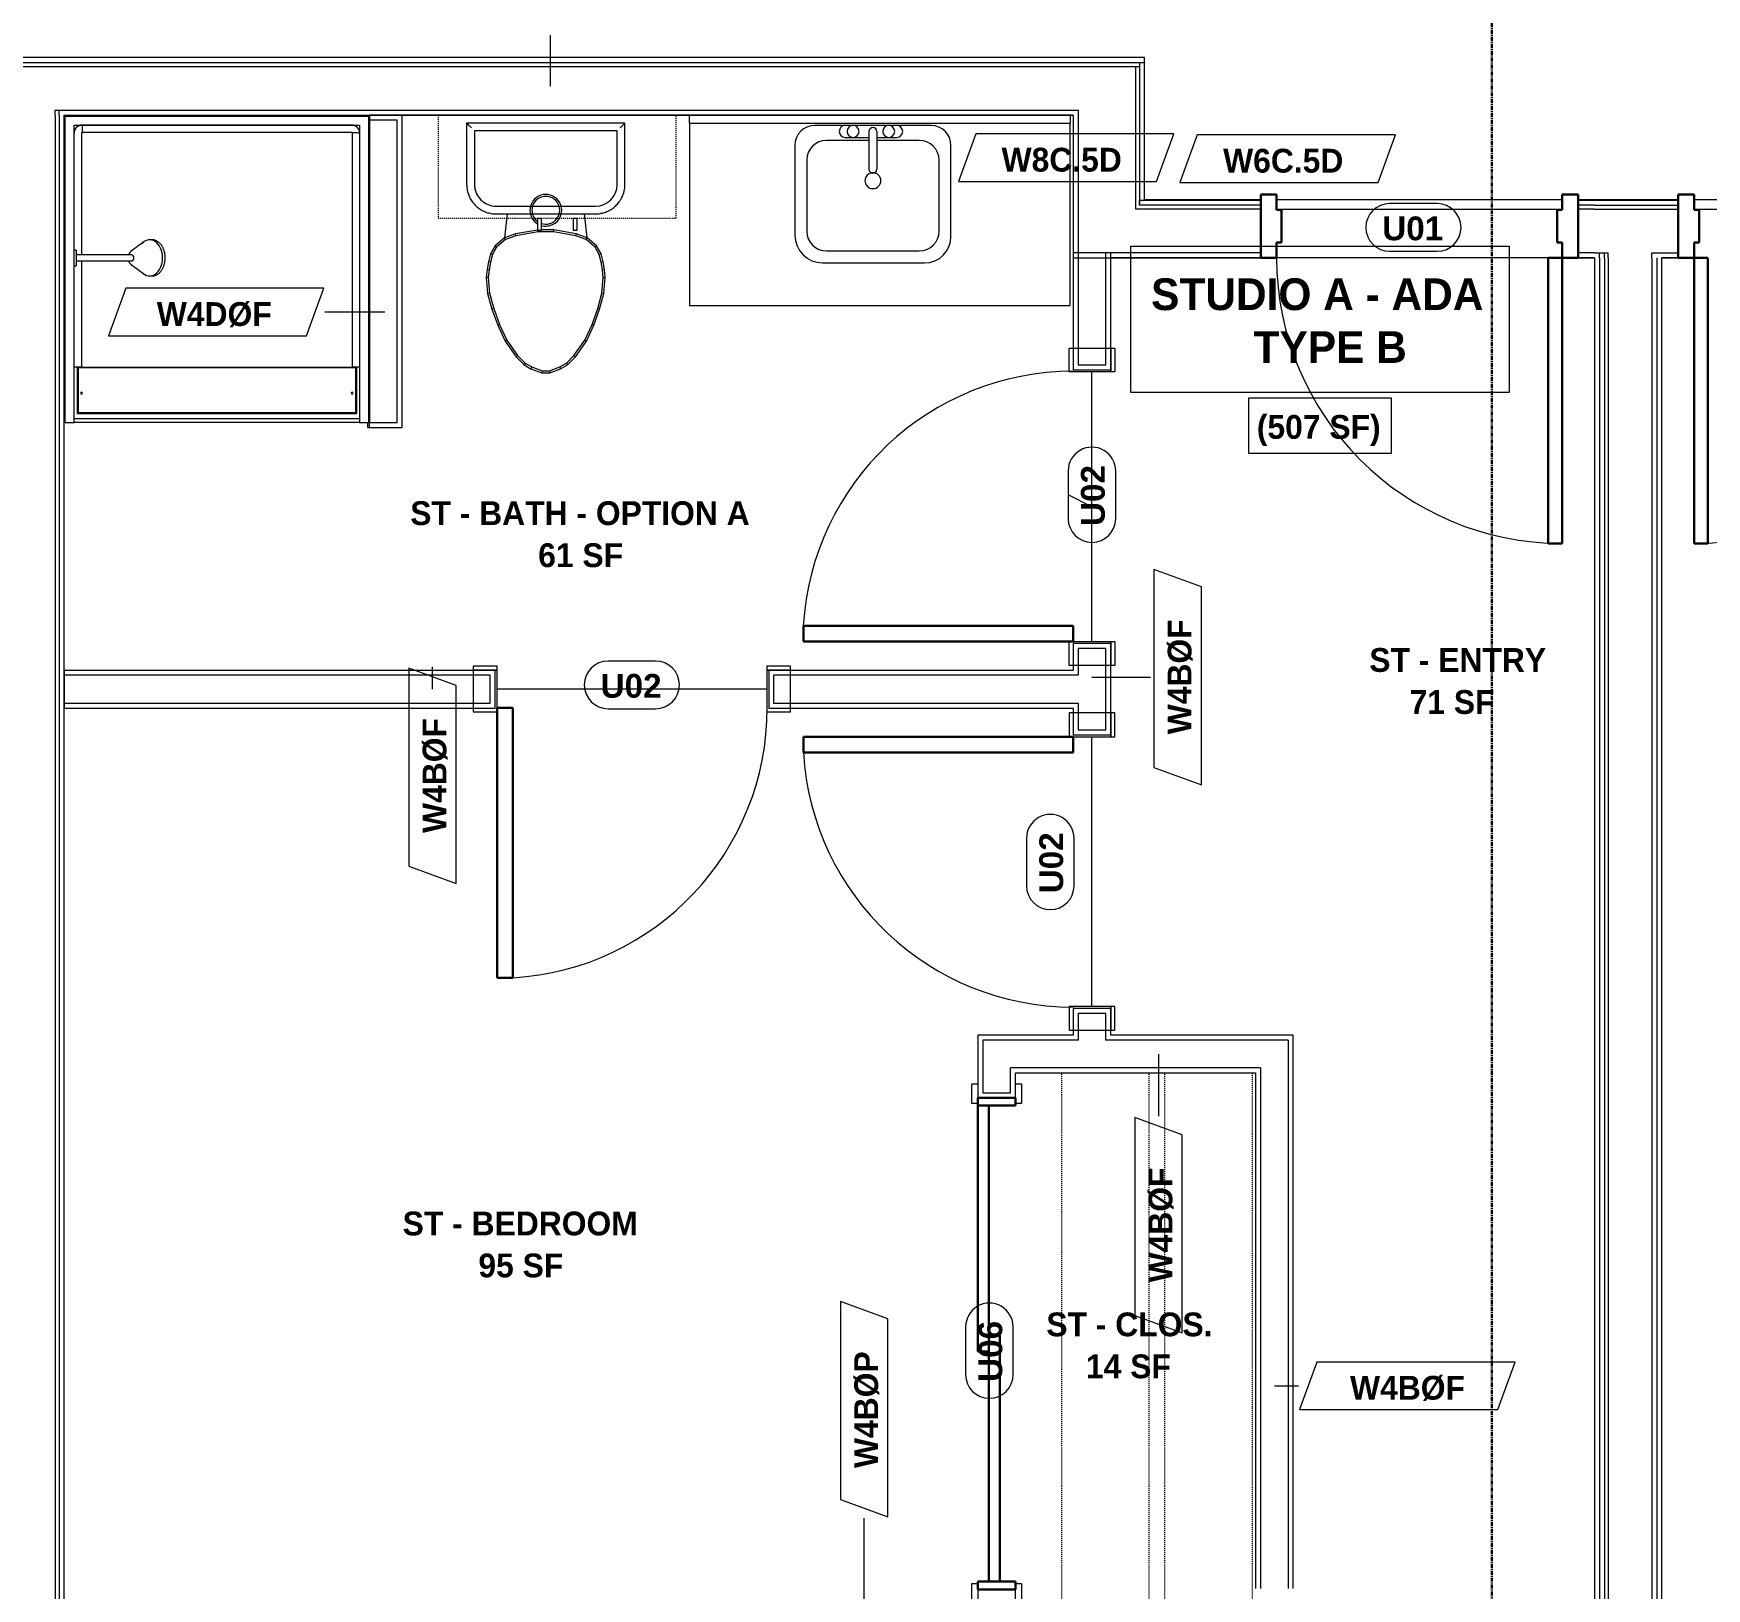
# Model space of a CAD drawing. Header units: inches. Extents: x -4058 to -1781, y 9814 to 12264.
# Drawn here: x -3338.2 to -3127.2, y 10187.7 to 10383.7 of the extents above; entities that cross this region are included whole.
import ezdxf

# ---------------------------------------------------------------- set-up
doc = ezdxf.new("R2010")
doc.units = ezdxf.units.IN
doc.header["$MEASUREMENT"] = 0
doc.linetypes.add('Dash', pattern=[0.25, 0.125, -0.125])
doc.linetypes.add('Grid Line 1_2_', pattern=[0.875, 0.5, -0.125, 0.125, -0.125])
for name, color, linetype, lineweight in [('0-1', 7, 'Continuous', 5), ('0-3', 8, 'Continuous', 9), ('A-AREA-IDEN', 2, 'Continuous', 9), ('A-DOOR-1', 7, 'Continuous', 9), ('A-DOOR-2', 10, 'Continuous', 30), ('A-DOOR-3', 31, 'Continuous', 9), ('A-DOOR-4', 31, 'Continuous', 30), ('A-DOOR-FRAM-2', 10, 'Continuous', 30), ('A-DOOR-FRAM-3', 31, 'Continuous', 30), ('A-DOOR-IDEN', 31, 'Continuous', 9), ('A-FLOR-1', 7, 'Continuous', 9), ('A-FLOR-2', 192, 'Continuous', 9), ('A-WALL', 113, 'Continuous', 18), ('A-WALL-2', 250, 'Continuous', 18), ('A-WALL-3', 113, 'Continuous', 9), ('A-WALL-IDEN', 211, 'Continuous', 9), ('I-WALL-1', 7, 'Continuous', 9), ('P-SANR-FIXT', 6, 'Continuous', 9), ('Q-CASE', 31, 'Continuous', 9), ('Q-CASE-2', 31, 'Dash', 9), ('Q-CASE-HDLN', 31, 'Dash', 9), ('S-GRID-1', 1, 'Grid Line 1_2_', 30)]:
    doc.layers.add(name, color=color, linetype=linetype, lineweight=lineweight)
doc.styles.add('Arial_B', font='arialbd.ttf', dxfattribs={"height": 3})
doc.styles.add('Century Gothic_B', font='GOTHICB.TTF', dxfattribs={"height": 3})
doc.styles.add('Century Gothic_B_1', font='GOTHICB.TTF', dxfattribs={"height": 4})

# ---------------------------------------------------------------- blocks, each defined once
blk = doc.blocks.new('CTR - 1st Phase - Shell_rvt-1-UNITS PLANS - 3RD FLOOR')
at = {"layer": 'A-FLOR-1'}
for p, q in [((-3183.44, 10362.74), (-3198.1, 10362.74)), ((-3145.44, 10362.74), (-3181.44, 10362.74)), ((-3181.44, 10361.54), (-3145.44, 10361.54)), ((-3130.81, 10362.74), (-3143.44, 10362.74)), ((-3092.81, 10362.74), (-3128.81, 10362.74)), ((-3128.81, 10361.54), (-3092.81, 10361.54))]:
    blk.add_line(p, q, dxfattribs=at)
blk = doc.blocks.new('HOLLOW METAL - UNIT DOOR-2191977-UNITS PLANS - 3RD FLOOR')
at = {"layer": 'A-DOOR-1'}
blk.add_arc((18, -3.875), 36, 180, 270, dxfattribs=at)
at = {"layer": 'A-DOOR-2'}
for p, q in [((16.25, -3.875), (18, -3.875)), ((16.25, -39.875), (16.25, -3.875)), ((18, -3.875), (18, -39.875)), ((18, -39.875), (16.25, -39.875))]:
    blk.add_line(p, q, dxfattribs=at)
at = {"layer": 'A-DOOR-FRAM-2'}
for p, q in [((-20, 4.125), (-18, 4.125)), ((-20, -3.875), (-20, 4.125)), ((-18, 4.125), (-18, 2.1875)), ((-18, 2.1875), (-17.375, 2.1875)), ((-17.375, 2.1875), (-17.375, -1.9375)), ((17.375, 2.1875), (18, 2.1875)), ((17.375, -1.9375), (17.375, 2.1875)), ((18, 4.125), (20, 4.125)), ((18, 2.1875), (18, 4.125)), ((20, 4.125), (20, -3.875)), ((-18, -1.9375), (-18, -3.875)), ((-17.375, -1.9375), (-18, -1.9375)), ((18, -1.9375), (17.375, -1.9375)), ((18, -3.875), (18, -1.9375)), ((-18, -3.875), (-20, -3.875)), ((20, -3.875), (18, -3.875))]:
    blk.add_line(p, q, dxfattribs=at)
blk = doc.blocks.new('HOLLOW METAL - UNIT DOOR-2191978-UNITS PLANS - 3RD FLOOR')
at = {"layer": 'A-DOOR-1'}
blk.add_arc((18, 3.875), 36, 90, 180, dxfattribs=at)
at = {"layer": 'A-DOOR-2'}
for p, q in [((18, 39.875), (16.25, 39.875)), ((16.25, 39.875), (16.25, 3.875)), ((18, 3.875), (18, 39.875)), ((16.25, 3.875), (18, 3.875))]:
    blk.add_line(p, q, dxfattribs=at)
at = {"layer": 'A-DOOR-FRAM-2'}
for p, q in [((-18, 3.875), (-20, 3.875)), ((-20, 3.875), (-20, -4.125)), ((-18, 1.9375), (-18, 3.875)), ((18, 3.875), (18, 1.9375)), ((20, 3.875), (18, 3.875)), ((20, -4.125), (20, 3.875)), ((-17.375, 1.9375), (-18, 1.9375)), ((-17.375, -2.1875), (-17.375, 1.9375)), ((18, 1.9375), (17.375, 1.9375)), ((17.375, 1.9375), (17.375, -2.1875)), ((-20, -4.125), (-18, -4.125)), ((-18, -4.125), (-18, -2.1875)), ((-18, -2.1875), (-17.375, -2.1875)), ((17.375, -2.1875), (18, -2.1875)), ((18, -2.1875), (18, -4.125)), ((18, -4.125), (20, -4.125))]:
    blk.add_line(p, q, dxfattribs=at)
blk = doc.blocks.new('CTR - 1st Phase - Common Walls_rvt-1-UNITS PLANS - 3RD FLOOR')
at = {"layer": 'A-WALL-2'}
for p, q in [((-3340.91, 10380.04), (-3207.1, 10380.04)), ((-3207.1, 10380.04), (-3198.72, 10380.04)), ((-3198.72, 10380.04), (-3198.1, 10380.04)), ((-3198.72, 10380.04), (-3198.72, 10379.54)), ((-3198.72, 10380.04), (-3198.72, 10379.54)), ((-3340.91, 10379.54), (-3207.1, 10379.54)), ((-3207.1, 10379.54), (-3206.47, 10379.54)), ((-3206.47, 10379.54), (-3199.22, 10379.54)), ((-3199.22, 10379.54), (-3198.72, 10379.54)), ((-3199.22, 10379.54), (-3199.22, 10361.54)), ((-3198.72, 10379.54), (-3198.72, 10362.66)), ((-3335.41, 10373.41), (-3335.41, 10374.04)), ((-3335.41, 10374.04), (-3334.91, 10374.04)), ((-3335.41, 10374.04), (-3334.91, 10374.04)), ((-3335.41, 10373.41), (-3335.41, 9988.44)), ((-3334.91, 10373.41), (-3334.91, 10374.04)), ((-3334.91, 10374.04), (-3207.1, 10374.04)), ((-3334.91, 10373.41), (-3334.91, 9988.44)), ((-3207.1, 10374.04), (-3206.47, 10374.04)), ((-3206.47, 10374.04), (-3206.47, 10356.04)), ((-3198.72, 10361.54), (-3199.22, 10361.54)), ((-3198.1, 10362.66), (-3198.72, 10362.66)), ((-3198.72, 10362.04), (-3198.72, 10362.66)), ((-3198.72, 10362.66), (-3198.72, 10362.04)), ((-3198.1, 10362.04), (-3198.72, 10362.04)), ((-3198.1, 10361.54), (-3198.72, 10361.54)), ((-3183.44, 10362.04), (-3198.1, 10362.04)), ((-3183.44, 10361.54), (-3198.1, 10361.54)), ((-3141.37, 10362.04), (-3143.44, 10362.04)), ((-3141.37, 10361.54), (-3143.44, 10361.54)), ((-3141.37, 10362.04), (-3140.75, 10362.04)), ((-3141.37, 10361.54), (-3140.12, 10361.54)), ((-3140.75, 10362.04), (-3140.12, 10362.04)), ((-3140.12, 10362.04), (-3139.62, 10362.04)), ((-3140.12, 10361.54), (-3139.62, 10361.54)), ((-3139.62, 10362.04), (-3130.81, 10362.04)), ((-3139.62, 10361.54), (-3130.81, 10361.54)), ((-3199.22, 10356.04), (-3206.47, 10356.04)), ((-3198.1, 10356.04), (-3199.22, 10356.04)), ((-3183.44, 10356.04), (-3198.1, 10356.04)), ((-3141.37, 10356.04), (-3143.44, 10356.04)), ((-3141.37, 10356.04), (-3140.75, 10356.04)), ((-3140.75, 10355.41), (-3140.75, 10356.04)), ((-3140.75, 10356.04), (-3140.12, 10356.04)), ((-3140.75, 10355.41), (-3140.75, 9988.44)), ((-3140.12, 10355.41), (-3140.12, 10356.04)), ((-3140.12, 10356.04), (-3139.62, 10356.04)), ((-3140.12, 10355.41), (-3140.12, 9988.44)), ((-3139.62, 10355.41), (-3139.62, 10356.04)), ((-3139.62, 10355.41), (-3139.62, 9988.44)), ((-3134.12, 10355.41), (-3134.12, 10356.04)), ((-3134.12, 10356.04), (-3130.81, 10356.04)), ((-3134.12, 10355.41), (-3134.12, 9988.44)), ((-3133.5, 10355.41), (-3133.5, 9988.44))]:
    blk.add_line(p, q, dxfattribs=at)
at = {"layer": 'I-WALL-1'}
for p, q in [((-3207.1, 10380.66), (-3341.91, 10380.66)), ((-3198.1, 10380.66), (-3207.1, 10380.66)), ((-3198.1, 10380.04), (-3198.1, 10380.66)), ((-3198.1, 10362.66), (-3198.1, 10380.04)), ((-3295.79, 10373.41), (-3207.1, 10373.41)), ((-3207.1, 10373.41), (-3207.1, 10355.41)), ((-3183.44, 10362.66), (-3198.1, 10362.66)), ((-3141.37, 10362.66), (-3143.44, 10362.66)), ((-3140.75, 10362.66), (-3141.37, 10362.66)), ((-3130.81, 10362.66), (-3140.75, 10362.66)), ((-3207.1, 10355.41), (-3206.47, 10355.41)), ((-3206.47, 10355.41), (-3198.1, 10355.41)), ((-3198.1, 10355.41), (-3183.44, 10355.41)), ((-3143.44, 10355.41), (-3141.37, 10355.41)), ((-3141.37, 10355.41), (-3141.37, 9988.44)), ((-3132.87, 9988.44), (-3132.87, 10355.41)), ((-3132.87, 10355.41), (-3130.81, 10355.41)), ((-3334.29, 9988.44), (-3334.29, 10334.66))]:
    blk.add_line(p, q, dxfattribs=at)
at = {"layer": '0-3'}
blk.add_blockref('HOLLOW METAL - UNIT DOOR-2191977-UNITS PLANS - 3RD FLOOR', (-3163.44, 10359.29), dxfattribs=at)
at = {"layer": '0-3', "rotation": 180}
blk.add_blockref('HOLLOW METAL - UNIT DOOR-2191978-UNITS PLANS - 3RD FLOOR', (-3110.81, 10359.29), dxfattribs=at)
blk = doc.blocks.new('CTR - 1st Phase - Structure_rvt-1-UNITS PLANS - 3RD FLOOR')
at = {"layer": 'S-GRID-1'}
blk.add_line((-3154.32, 9814.03), (-3154.32, 12247.5), dxfattribs=at)
blk = doc.blocks.new('SLIDING - FLUSH - SLIDING - FLUSH - 5-0 x 6-8-3203586-UNITS PLANS - 3RD FLOOR')
at = {"layer": 'A-DOOR-3'}
for p, q in [((-32.75, 3.25), (-30.25, 3.25)), ((-32.75, 2.5), (-32.75, 3.25)), ((-30.25, 2.5), (-32.75, 2.5)), ((-30.25, 3.25), (-30.25, 2.5)), ((30.25, 3.25), (32.75, 3.25)), ((30.25, 2.5), (30.25, 3.25)), ((32.75, 2.5), (30.25, 2.5)), ((32.75, 3.25), (32.75, 2.5)), ((-32.75, -2.25), (-30.25, -2.25)), ((-32.75, -3), (-32.75, -2.25)), ((-30.25, -3), (-32.75, -3)), ((-30.25, -2.25), (-30.25, -3)), ((30.25, -2.25), (32.75, -2.25)), ((30.25, -3), (30.25, -2.25)), ((32.75, -3), (30.25, -3)), ((32.75, -2.25), (32.75, -3))]:
    blk.add_line(p, q, dxfattribs=at)
at = {"layer": 'A-DOOR-4'}
for p, q in [((-1, -0.88), (-1, 0.5)), ((-1, 0.5), (30, 0.5)), ((30, 0.5), (30, -0.88)), ((-30, -2.25), (-30, -0.88)), ((-30, -0.88), (1, -0.88)), ((30, -0.88), (-1, -0.88)), ((1, -0.88), (1, -2.25)), ((1, -2.25), (-30, -2.25))]:
    blk.add_line(p, q, dxfattribs=at)
at = {"layer": 'A-DOOR-FRAM-3'}
for p, q in [((-31, -2.25), (-31, 2.5)), ((-31, 2.5), (-30, 2.5)), ((-30, 2.5), (-30, -2.25)), ((30, 2.5), (31, 2.5)), ((30, -2.25), (30, 2.5)), ((31, 2.5), (31, -2.25)), ((-30, -2.25), (-31, -2.25)), ((31, -2.25), (30, -2.25))]:
    blk.add_line(p, q, dxfattribs=at)
blk = doc.blocks.new('SWING - SINGLE - FLUSH - SWING - FLUSH - 2-10 x 6-8 - PRIVACY-4346066-UNITS PLANS - 3RD FLOOR')
at = {"layer": 'A-DOOR-3'}
for p, q in [((-17, 2.87), (-20, 2.87)), ((-20, 2.87), (-20, -2.38)), ((-17, -2.38), (-17, 2.87)), ((20, 2.87), (17, 2.87)), ((17, 2.87), (17, -2.38)), ((20, -2.38), (20, 2.87)), ((-20, -2.38), (-17, -2.38)), ((-17, -2.38), (-20, -2.38)), ((-20, -2.38), (-20, -2.88)), ((-20, -2.88), (-17, -2.88)), ((-17, -2.88), (-17, -2.38)), ((17, -2.38), (20, -2.38)), ((20, -2.38), (17, -2.38)), ((17, -2.38), (17, -2.88)), ((17, -2.88), (20, -2.88)), ((20, -2.88), (20, -2.38))]:
    blk.add_line(p, q, dxfattribs=at)
blk.add_arc((17, 2.37), 34.07, 93.3657, 180, dxfattribs=at)
at = {"layer": 'A-DOOR-4'}
for p, q in [((15, 2.37), (15, 36.38)), ((17, 36.38), (15, 36.38)), ((17, 2.37), (17, 36.38)), ((17, 2.37), (15, 2.37))]:
    blk.add_line(p, q, dxfattribs=at)
blk = doc.blocks.new('OD_CW_Closet - OD_CW_Closet-3786599-UNITS PLANS - 3RD FLOOR')
at = {"layer": 'Q-CASE-HDLN'}
for p, q in [((0.74, -24), (0.74, 0)), ((0.74, 0), (68.99, 0)), ((68.99, 0), (68.99, -24)), ((0.74, -11), (68.99, -11)), ((0.74, -13), (68.99, -13)), ((68.99, -24), (0.74, -24))]:
    blk.add_line(p, q, dxfattribs=at)
blk = doc.blocks.new('SWING - SINGLE - FLUSH - SWING - FLUSH - 2-10 x 6-8 - PRIVACY-4346067-UNITS PLANS - 3RD FLOOR')
at = {"layer": 'A-DOOR-3'}
for p, q in [((-17, 2.87), (-20, 2.87)), ((-20, 2.87), (-20, -2.38)), ((-17, -2.38), (-17, 2.87)), ((20, 2.87), (17, 2.87)), ((17, 2.87), (17, -2.38)), ((20, -2.38), (20, 2.87)), ((-20, -2.38), (-17, -2.38)), ((-17, -2.38), (-20, -2.38)), ((-20, -2.38), (-20, -2.88)), ((-20, -2.88), (-17, -2.88)), ((-17, -2.88), (-17, -2.38)), ((17, -2.38), (20, -2.38)), ((20, -2.38), (17, -2.38)), ((17, -2.38), (17, -2.88)), ((17, -2.88), (20, -2.88)), ((20, -2.88), (20, -2.38))]:
    blk.add_line(p, q, dxfattribs=at)
blk.add_arc((17, 2.37), 34.07, 93.3657, 180, dxfattribs=at)
at = {"layer": 'A-DOOR-4'}
for p, q in [((15, 2.37), (15, 36.38)), ((17, 36.38), (15, 36.38)), ((17, 2.37), (17, 36.38)), ((17, 2.37), (15, 2.37))]:
    blk.add_line(p, q, dxfattribs=at)
blk = doc.blocks.new('M_Sink Vanity-Square - 500 x 440mm-1352614-UNITS PLANS - 3RD FLOOR')
at = {"layer": 'P-SANR-FIXT'}
for p, q in [((7.96, 7.09), (-6.72, 7.09)), ((3.62, 7.09), (-2.88, 7.09)), ((0.12, 6.33), (0.12, 1.59)), ((1.12, 6.33), (1.12, 1.59)), ((-9.22, 4.59), (-9.22, -6.73)), ((0.12, 5.22), (-5.22, 5.22)), ((-2.88, 5.59), (0.12, 5.59)), ((1.12, 5.59), (3.62, 5.59)), ((6.46, 5.22), (1.12, 5.22)), ((10.46, -6.91), (10.46, 4.59)), ((-7.72, 2.72), (-7.72, -6.23)), ((8.96, -6.23), (8.96, 2.72)), ((-5.72, -10.23), (7.14, -10.23)), ((-5.22, -8.73), (6.46, -8.73))]:
    blk.add_line(p, q, dxfattribs=at)
for centre, radius, start, end in [((-6.72, 4.59), 2.5, 90, 180), ((-2.88, 6.34), 0.75, 90, 270), ((-1.88, 6.34), 0.75, 360, 180), ((-1.88, 6.34), 0.75, 180, 0), ((0.62, 6.33), 0.5, 360, 180), ((2.62, 6.34), 0.75, 360, 180), ((2.62, 6.34), 0.75, 180, 360), ((3.62, 6.34), 0.75, 270, 90), ((7.96, 4.59), 2.5, 360, 90), ((-5.22, 2.72), 2.5, 90, 180), ((6.46, 2.72), 2.5, 0, 90), ((0.62, 0.13), 1, 360, 180), ((0.62, 0.13), 1, 180, 0), ((0.62, 1.59), 0.5, 180, 0), ((-5.22, -6.23), 2.5, 180, 270), ((6.46, -6.23), 2.5, 270, 0), ((-5.72, -6.73), 3.5, 180, 270), ((7.14, -6.91), 3.32, 270, 0)]:
    blk.add_arc(centre, radius, start, end, dxfattribs=at)
blk = doc.blocks.new('Toilet-Domestic-3D - Toilet-Domestic-3D-V7-UNITS PLANS - 3RD FLOOR')
at = {"layer": 'P-SANR-FIXT'}
for p, q in [((-2.74, 11), (-3.74, 10)), ((-2.59, 10.8), (-3.55, 9.84)), ((-1.87, 11.5), (-2.74, 11)), ((-2.59, 10.8), (-2.74, 11)), ((-1.77, 11.27), (-2.59, 10.8)), ((-0.5, 12), (-1.87, 11.5)), ((-1.77, 11.27), (-1.87, 11.5)), ((-0.46, 11.75), (-1.77, 11.27)), ((-0.46, 11.75), (-0.5, 12)), ((0.5, 12), (-0.5, 12)), ((0.46, 11.75), (-0.46, 11.75)), ((0.46, 11.75), (0.5, 12)), ((1.77, 11.27), (0.46, 11.75)), ((1.87, 11.5), (0.5, 12)), ((1.77, 11.27), (1.87, 11.5)), ((2.59, 10.8), (1.77, 11.27)), ((2.74, 11), (1.87, 11.5)), ((2.59, 10.8), (2.74, 11)), ((3.55, 9.84), (2.59, 10.8)), ((3.74, 10), (2.74, 11)), ((-3.74, 10), (-5.13, 8)), ((-3.55, 9.84), (-4.91, 7.88)), ((-3.55, 9.84), (-3.74, 10)), ((3.55, 9.84), (3.74, 10)), ((4.91, 7.88), (3.55, 9.84)), ((5.13, 8), (3.74, 10)), ((-5.13, 8), (-6.06, 6)), ((-4.91, 7.88), (-5.83, 5.9)), ((-4.91, 7.88), (-5.13, 8)), ((4.91, 7.88), (5.13, 8)), ((5.83, 5.9), (4.91, 7.88)), ((6.06, 6), (5.13, 8)), ((-6.06, 6), (-6.79, 4)), ((-5.83, 5.9), (-6.55, 3.92)), ((-5.83, 5.9), (-6.06, 6)), ((5.83, 5.9), (6.06, 6)), ((6.55, 3.92), (5.83, 5.9)), ((6.79, 4), (6.06, 6)), ((-6.79, 4), (-7.33, 1.99)), ((-6.55, 3.92), (-7.08, 1.95)), ((-6.55, 3.92), (-6.79, 4)), ((6.55, 3.92), (6.79, 4)), ((7.08, 1.95), (6.55, 3.92)), ((7.33, 1.99), (6.79, 4)), ((-7.33, 1.99), (-7.5, 0)), ((-7.08, 1.95), (-7.33, 1.99)), ((-7.08, 1.95), (-7.25, 0)), ((7.08, 1.95), (7.33, 1.99)), ((7.25, 0), (7.08, 1.95)), ((7.5, 0), (7.33, 1.99)), ((-7.25, 0), (-7.5, 0)), ((-7.5, 0), (-7.41, -1)), ((-7.16, -0.96), (-7.41, -1)), ((-7.41, -1), (-7.24, -2)), ((-7.25, 0), (-7.16, -0.96)), ((-6.99, -1.95), (-7.24, -2)), ((-7.24, -2), (-6.97, -3)), ((-7.16, -0.96), (-6.99, -1.95)), ((-6.99, -1.95), (-6.73, -2.9)), ((6.73, -2.9), (6.99, -1.95)), ((6.97, -3), (7.24, -2)), ((6.99, -1.95), (7.16, -0.96)), ((6.99, -1.95), (7.24, -2)), ((7.16, -0.96), (7.25, 0)), ((7.16, -0.96), (7.41, -1)), ((7.24, -2), (7.41, -1)), ((7.25, 0), (7.5, 0)), ((7.41, -1), (7.5, 0)), ((-6.73, -2.9), (-6.97, -3)), ((-6.97, -3), (-6.4, -4)), ((-6.73, -2.9), (-6.21, -3.84)), ((-6.4, -4), (-6.21, -3.84)), ((-6.4, -4), (-5.21, -5)), ((-6.21, -3.84), (-5.08, -4.78)), ((5.08, -4.78), (6.21, -3.84)), ((5.21, -5), (6.4, -4)), ((6.21, -3.84), (6.73, -2.9)), ((6.21, -3.84), (6.4, -4)), ((6.4, -4), (6.97, -3)), ((6.73, -2.9), (6.97, -3)), ((-5.08, -4.78), (-5.21, -5)), ((-5.21, -5), (-4.86, -8.02)), ((-5.21, -5), (-3.84, -5.5)), ((-5.08, -4.78), (-3.77, -5.26)), ((-3.77, -5.26), (-3.84, -5.5)), ((-3.84, -5.5), (-1, -6)), ((-3.77, -5.26), (-0.98, -5.75)), ((-0.98, -5.75), (-1, -6)), ((-1, -6), (0.56, -6)), ((-0.98, -5.75), (0.98, -5.75)), ((0.98, -5.75), (3.77, -5.26)), ((0.98, -5.75), (1, -5.98)), ((1.05, -5.99), (3.84, -5.5)), ((3.77, -5.26), (5.08, -4.78)), ((3.77, -5.26), (3.84, -5.5)), ((3.84, -5.5), (5.21, -5)), ((4.86, -8.02), (5.21, -5)), ((5.08, -4.78), (5.21, -5)), ((6.25, -8.02), (-6.25, -8.02)), ((6.25, -9), (-6.25, -9)), ((6.25, -9), (-6.25, -9)), ((-9.98, -11.75), (-9.98, -19.48)), ((-9, -11.75), (-9, -18.5)), ((-9, -11.75), (-9, -18.5)), ((9, -18.5), (9, -11.75)), ((9, -18.5), (9, -11.75)), ((9.98, -19.48), (9.98, -11.75)), ((-9, -18.5), (9, -18.5)), ((-9, -18.5), (9, -18.5)), ((-9.98, -19.48), (-9.86, -19.36)), ((-9.98, -19.48), (9.98, -19.48)), ((9.86, -19.36), (9.98, -19.48))]:
    blk.add_line(p, q, dxfattribs=at)
at = {"layer": 'P-SANR-FIXT', "flags": 128}
for points in [[(-6.25, -8.02), (-6.4, -8.03), (-6.55, -8.03), (-6.7, -8.05), (-6.84, -8.07), (-6.99, -8.1), (-7.14, -8.13), (-7.28, -8.17), (-7.42, -8.21), (-7.56, -8.26), (-7.7, -8.32), (-7.84, -8.38), (-7.97, -8.44), (-8.1, -8.52), (-8.23, -8.59), (-8.35, -8.67), (-8.48, -8.76), (-8.59, -8.85), (-8.71, -8.95), (-8.82, -9.05), (-8.92, -9.15), (-9.03, -9.26), (-9.12, -9.38), (-9.22, -9.49), (-9.3, -9.61), (-9.39, -9.74), (-9.46, -9.86), (-9.54, -9.99), (-9.6, -10.13), (-9.67, -10.26), (-9.72, -10.4), (-9.78, -10.54), (-9.82, -10.68), (-9.86, -10.83), (-9.89, -10.97), (-9.92, -11.12), (-9.95, -11.26), (-9.96, -11.41), (-9.97, -11.56), (-9.98, -11.71), (-9.98, -11.75)], [(9.98, -11.75), (9.97, -11.6), (9.97, -11.45), (9.95, -11.3), (9.93, -11.16), (9.9, -11.01), (9.87, -10.86), (9.83, -10.72), (9.79, -10.58), (9.74, -10.44), (9.68, -10.3), (9.62, -10.16), (9.56, -10.03), (9.48, -9.9), (9.41, -9.77), (9.33, -9.65), (9.24, -9.52), (9.15, -9.41), (9.05, -9.29), (8.95, -9.18), (8.85, -9.08), (8.74, -8.97), (8.62, -8.88), (8.51, -8.78), (8.39, -8.7), (8.26, -8.61), (8.14, -8.54), (8.01, -8.46), (7.87, -8.4), (7.74, -8.33), (7.6, -8.28), (7.46, -8.22), (7.32, -8.18), (7.17, -8.14), (7.03, -8.11), (6.88, -8.08), (6.74, -8.05), (6.59, -8.04), (6.44, -8.03), (6.29, -8.02), (6.25, -8.02)]]:
    blk.add_lwpolyline(points, dxfattribs=at)
at = {"layer": 'P-SANR-FIXT'}
for centre, radius, start, end in [((0, -8.48), 2, 73.137, 0), ((0, -8.48), 1.75, 70.983, 0), ((0, -8.48), 2, 0, 57.9286), ((0, -8.48), 1.75, 0, 51.2446), ((-6.25, -11.75), 2.75, 90, 180), ((-6.25, -11.75), 2.75, 90, 180), ((6.25, -11.75), 2.75, 0, 90), ((6.25, -11.75), 2.75, 360, 90)]:
    blk.add_arc(centre, radius, start, end, dxfattribs=at)
for points, knots in [([(-9.86, -19.36), (-9.86, -19.36), (-9.85, -19.35), (-9.82, -19.32), (-9.8, -19.3), (-9.78, -19.28), (-9.75, -19.25), (-9.71, -19.21), (-9.66, -19.16), (-9.6, -19.1), (-9.55, -19.05), (-9.47, -18.97), (-9.41, -18.91), (-9.37, -18.87)], [0, 0, 0, 0, 0.166667, 0.25, 0.291667, 0.333333, 0.416667, 0.5, 0.583333, 0.666667, 0.75, 0.833333, 1, 1, 1, 1]), ([(9.37, -18.87), (9.41, -18.91), (9.47, -18.97), (9.55, -19.05), (9.6, -19.1), (9.66, -19.16), (9.71, -19.21), (9.75, -19.25), (9.78, -19.28), (9.8, -19.3), (9.82, -19.32), (9.85, -19.35), (9.86, -19.36), (9.86, -19.36)], [-1, -1, -1, -1, -0.833333, -0.75, -0.666667, -0.583333, -0.5, -0.416667, -0.333333, -0.291667, -0.25, -0.166667, 0, 0, 0, 0])]:
    blk.add_open_spline(points, degree=3, knots=knots, dxfattribs=at)
for points in [[(-9.98, -19.48), (-9.98, -19.48), (-9.98, -19.48), (-9.98, -19.48)], [(9.98, -19.48), (9.98, -19.48), (9.98, -19.48), (9.98, -19.48)]]:
    blk.add_open_spline(points, degree=3, dxfattribs=at)
blk = doc.blocks.new('Bath Vanity - Bath Vanity 48_-V8-UNITS PLANS - 3RD FLOOR')
at = {"layer": 'Q-CASE'}
for p, q in [((-23.26, -1), (-23.26, -24)), ((24.74, -24), (24.74, -1)), ((-23.26, -24), (24.74, -24))]:
    blk.add_line(p, q, dxfattribs=at)
blk = doc.blocks.new('BATHROOM MIRROR - BATHROOM MIRROR 48_-3124766-UNITS PLANS - 3RD FLOOR')
at = {"layer": 'Q-CASE'}
for p, q in [((24.74, 24), (-23.26, 24)), ((-23.26, 23), (-23.26, 24)), ((24.74, 24), (24.74, 23)), ((-23.26, 23), (24.74, 23))]:
    blk.add_line(p, q, dxfattribs=at)
blk = doc.blocks.new('300 Series Wall Hung Cabinet_326 - 30_-2909952-UNITS PLANS - 3RD FLOOR')
at = {"layer": 'Q-CASE'}
for p, q in [((-2.5, -13.19), (-2.01, -13.19)), ((-2.5, -13.19), (-2.5, -14.69)), ((-2.5, -14.69), (-2.01, -14.69)), ((-2.01, -14.69), (-2.01, -13.19)), ((2, -13.19), (2.49, -13.19)), ((2, -13.19), (2, -14.69)), ((2, -14.69), (2.49, -14.69)), ((2.49, -14.69), (2.49, -13.19))]:
    blk.add_line(p, q, dxfattribs=at)
at = {"layer": 'Q-CASE-2'}
for p, q in [((15, -0.19), (-15, -0.19)), ((-15, -0.19), (-15, -13.19)), ((15, -13.19), (15, -0.19)), ((-15, -13.19), (15, -13.19))]:
    blk.add_line(p, q, dxfattribs=at)
blk = doc.blocks.new('SWING - SINGLE - FLUSH - SWING - FLUSH - 2-10 x 6-8 - PRIVACY-4346070-UNITS PLANS - 3RD FLOOR')
at = {"layer": 'A-DOOR-3'}
for p, q in [((-20, 2.37), (-20, 2.87)), ((-20, 2.87), (-17, 2.87)), ((-20, 2.37), (-17, 2.37)), ((-20, -2.88), (-20, 2.37)), ((-17, 2.37), (-20, 2.37)), ((-17, 2.87), (-17, 2.37)), ((-17, 2.37), (-17, -2.88)), ((17, 2.37), (17, 2.87)), ((17, 2.87), (20, 2.87)), ((17, 2.37), (20, 2.37)), ((17, -2.88), (17, 2.37)), ((20, 2.37), (17, 2.37)), ((20, 2.87), (20, 2.37)), ((20, 2.37), (20, -2.88)), ((-17, -2.88), (-20, -2.88)), ((20, -2.88), (17, -2.88))]:
    blk.add_line(p, q, dxfattribs=at)
blk.add_arc((17, -2.38), 34.07, 180, 266.6343, dxfattribs=at)
at = {"layer": 'A-DOOR-4'}
for p, q in [((15, -2.38), (15, -36.38)), ((17, -2.38), (15, -2.38)), ((17, -2.38), (17, -36.38)), ((17, -36.38), (15, -36.38))]:
    blk.add_line(p, q, dxfattribs=at)
blk = doc.blocks.new('The Shower - The Shower-V32-UNITS PLANS - 3RD FLOOR')
at = {"layer": 'P-SANR-FIXT'}
for p, q in [((0, 39.25), (0.12, 39.25)), ((0, 0.5), (0, 39.25)), ((1.25, 39.25), (0.12, 39.25)), ((0.12, 0.62), (0.12, 39.25)), ((1.25, 39.25), (37.25, 39.25)), ((1.25, 38.75), (1.25, 39.25)), ((1.25, 1.75), (1.25, 39.25)), ((37.25, 38.75), (1.25, 38.75)), ((1.62, 38.13), (1.62, 32.27)), ((36.88, 38.13), (1.62, 38.13)), ((36.75, 38), (1.75, 38)), ((1.75, 38), (1.75, 32.38)), ((36.75, 32.38), (36.75, 38)), ((36.88, 32.27), (36.88, 38.13)), ((37.25, 39.25), (37.25, 38.75)), ((38.38, 39.25), (37.25, 39.25)), ((37.25, 39.25), (37.25, 19.48)), ((38.38, 39.25), (38.5, 39.25)), ((38.38, 39.25), (38.38, 0.62)), ((38.5, 39.25), (38.5, 0.5)), ((1.75, 32.38), (36.75, 32.38)), ((2.2, 2.75), (2.2, 32.27)), ((36.3, 32.27), (2.2, 32.27)), ((36.3, 18.89), (36.3, 32.27)), ((36.3, 2.75), (36.3, 18.11)), ((37.25, 17.52), (37.25, 1.75)), ((1.28, 2.51), (1.3, 2.43)), ((1.4, 2.23), (1.42, 2.2)), ((2.25, 2.7), (36.25, 2.7)), ((37.08, 2.2), (37.1, 2.23)), ((37.2, 2.43), (37.22, 2.51)), ((38.5, 0.5), (0, 0.5)), ((38.38, 0.62), (0.12, 0.62)), ((37.25, 1.75), (1.25, 1.75)), ((1.51, 2.08), (1.58, 2.01)), ((1.7, 1.92), (1.73, 1.9)), ((1.93, 1.8), (2.01, 1.78)), ((2.25, 1.77), (36.25, 1.77)), ((36.25, 1.75), (36.25, 1.77)), ((36.49, 1.78), (36.57, 1.8)), ((36.77, 1.9), (36.8, 1.92)), ((36.92, 2.01), (36.99, 2.08))]:
    blk.add_line(p, q, dxfattribs=at)
for centre, radius, start, end in [((2.2, 35.56), 0.125, 0, 180), ((2.2, 35.56), 0.125, 180, 0), ((36.3, 35.56), 0.125, 0, 180), ((36.3, 35.56), 0.125, 180, 0), ((2.25, 2.75), 1, 180, 270), ((36.25, 2.75), 1, 270, 0)]:
    blk.add_arc(centre, radius, start, end, dxfattribs=at)
for centre, major_axis, start_param, end_param in [((2.2, 32.28), (-0.95, 0), 0, 1.570796), ((36.3, 32.28), (0.95, 0), 4.712389, 6.283185)]:
    blk.add_ellipse(centre, major_axis=major_axis, ratio=0.019505, start_param=start_param, end_param=end_param, dxfattribs=at)
for points, knots in [([(1.25, 2.77), (1.25, 2.77), (1.27, 2.76), (1.4, 2.76), (1.64, 2.75), (1.95, 2.75), (2.12, 2.75), (2.2, 2.75)], [-1, -1, -1, -1, -0.833333, -0.666667, -0.333333, -0.166667, 0, 0, 0, 0]), ([(1.25, 2.77), (1.25, 2.7), (1.26, 2.57), (1.34, 2.32), (1.53, 2.04), (1.8, 1.86), (2.06, 1.78), (2.19, 1.77), (2.25, 1.77)], [-1, -1, -1, -1, -0.874768, -0.749536, -0.499072, -0.248608, -0.123376, 0.001856, 0.001856, 0.001856, 0.001856]), ([(1.59, 2), (1.55, 2.04), (1.47, 2.12), (1.41, 2.21), (1.38, 2.25)], [0.4597287, 0.4597287, 0.4597287, 0.4597287, 0.5714286, 0.666048, 0.666048, 0.666048, 0.666048]), ([(2.2, 2.75), (2.2, 2.74), (2.2, 2.74), (2.2, 2.73), (2.21, 2.72), (2.21, 2.72), (2.22, 2.71), (2.23, 2.71), (2.24, 2.7), (2.24, 2.7), (2.25, 2.7), (2.25, 2.7)], [-1, -1, -1, -1, -0.833333, -0.75, -0.666667, -0.583333, -0.416667, -0.291667, -0.208333, -0.083333, 0, 0, 0, 0]), ([(36.25, 1.77), (36.32, 1.77), (36.45, 1.78), (36.7, 1.86), (36.98, 2.04), (37.16, 2.32), (37.24, 2.57), (37.25, 2.7), (37.25, 2.77)], [-1, -1, -1, -1, -0.874768, -0.749536, -0.499072, -0.248608, -0.123376, 0.001856, 0.001856, 0.001856, 0.001856]), ([(36.25, 2.7), (36.26, 2.7), (36.26, 2.7), (36.27, 2.7), (36.28, 2.71), (36.28, 2.71), (36.29, 2.72), (36.29, 2.73), (36.3, 2.74), (36.3, 2.74), (36.3, 2.75), (36.3, 2.75)], [-1, -1, -1, -1, -0.833333, -0.75, -0.666667, -0.583333, -0.416667, -0.291667, -0.208333, -0.083333, 0, 0, 0, 0]), ([(36.25, 1.8), (36.25, 1.82), (36.25, 1.91), (36.25, 2.14), (36.25, 2.45), (36.25, 2.62), (36.25, 2.7)], [-0.8333333, -0.8333333, -0.8333333, -0.8333333, -0.6666667, -0.3333333, -0.1666667, 0, 0, 0, 0]), ([(37.19, 2.42), (37.18, 2.38), (37.16, 2.33), (37.13, 2.27), (37.12, 2.25)], [0.2167295, 0.2167295, 0.2167295, 0.2167295, 0.2857143, 0.332096, 0.332096, 0.332096, 0.332096]), ([(2.25, 1.75), (2.17, 1.75), (2.03, 1.77), (1.86, 1.82), (1.77, 1.87), (1.75, 1.88)], [0, 0, 0, 0, 0.1428571, 0.2857143, 0.332065, 0.332065, 0.332065, 0.332065]), ([(36.75, 1.88), (36.7, 1.85), (36.59, 1.8), (36.42, 1.76), (36.31, 1.75), (36.25, 1.75)], [0.6665409, 0.6665409, 0.6665409, 0.6665409, 0.7857143, 0.8928571, 1, 1, 1, 1]), ([(37.01, 2.11), (36.97, 2.05), (36.89, 1.97), (36.79, 1.91), (36.75, 1.88)], [0.4462442, 0.4462442, 0.4462442, 0.4462442, 0.5714286, 0.666048, 0.666048, 0.666048, 0.666048])]:
    blk.add_open_spline(points, degree=3, knots=knots, dxfattribs=at)
for points in [[(1.25, 2.71), (1.25, 2.72), (1.25, 2.74), (1.25, 2.75)], [(1.38, 2.25), (1.37, 2.27), (1.36, 2.3), (1.35, 2.32)], [(37.12, 2.25), (37.09, 2.21), (37.07, 2.18), (37.05, 2.15)], [(37.25, 2.75), (37.25, 2.72), (37.25, 2.7), (37.25, 2.67)], [(1.75, 1.88), (1.71, 1.91), (1.67, 1.94), (1.63, 1.97)]]:
    blk.add_open_spline(points, degree=3, dxfattribs=at)
blk = doc.blocks.new('Shower Head - Shower Head-3265626-UNITS PLANS - 3RD FLOOR')
at = {"layer": 'P-SANR-FIXT'}
for p, q in [((-0.98, 0), (-0.98, -0.26)), ((-0.98, 0), (0.98, 0)), ((0.98, -0.26), (-0.98, -0.26)), ((-0.39, -0.26), (-0.39, -1)), ((0.39, -1), (0.39, -0.26)), ((0.98, -0.26), (0.98, 0)), ((-0.39, -6.01), (-0.39, -7.27)), ((0.39, -7.27), (0.39, -6.01)), ((-0.84, -7.19), (-2.02, -8.78)), ((2.02, -8.78), (0.84, -7.19)), ((-2.28, -9.54), (-2.28, -9.81)), ((2.28, -9.81), (2.28, -9.54))]:
    blk.add_line(p, q, dxfattribs=at)
at = {"layer": 'P-SANR-FIXT', "flags": 128}
for points in [[(-0.39, -1), (-0.39, -1.29), (-0.39, -1.57), (-0.39, -1.85), (-0.39, -2.13), (-0.39, -2.41), (-0.39, -2.69), (-0.39, -2.96), (-0.39, -3.23), (-0.39, -3.5), (-0.39, -3.76), (-0.39, -4.02), (-0.39, -4.27), (-0.39, -4.52), (-0.39, -4.77), (-0.39, -5), (-0.39, -5.23), (-0.39, -5.46), (-0.39, -5.67), (-0.39, -5.88), (-0.39, -6.01)], [(0.39, -6.01), (0.39, -5.81), (0.39, -5.6), (0.39, -5.38), (0.39, -5.15), (0.39, -4.92), (0.39, -4.68), (0.39, -4.43), (0.39, -4.18), (0.39, -3.93), (0.39, -3.67), (0.39, -3.4), (0.39, -3.13), (0.39, -2.86), (0.39, -2.59), (0.39, -2.31), (0.39, -2.03), (0.39, -1.75), (0.39, -1.46), (0.39, -1.18), (0.39, -1)], [(-0.39, -6.87), (-0.43, -6.88), (-0.46, -6.9), (-0.49, -6.91), (-0.52, -6.93), (-0.55, -6.94), (-0.58, -6.96), (-0.61, -6.98), (-0.64, -7), (-0.67, -7.03), (-0.7, -7.05), (-0.73, -7.07), (-0.76, -7.1), (-0.78, -7.13), (-0.81, -7.16), (-0.83, -7.19), (-0.84, -7.19)], [(0.84, -7.19), (0.81, -7.16), (0.79, -7.13), (0.76, -7.1), (0.73, -7.08), (0.7, -7.05), (0.68, -7.03), (0.65, -7.01), (0.62, -6.98), (0.59, -6.97), (0.56, -6.95), (0.53, -6.93), (0.49, -6.91), (0.46, -6.9), (0.43, -6.89), (0.4, -6.87)], [(-2.28, -9.81), (-2.28, -9.88), (-2.28, -9.95), (-2.27, -10.02), (-2.25, -10.09), (-2.24, -10.16), (-2.21, -10.23), (-2.19, -10.3), (-2.16, -10.36), (-2.13, -10.43), (-2.09, -10.49), (-2.05, -10.55), (-2.01, -10.61), (-1.97, -10.67), (-1.92, -10.73), (-1.86, -10.79), (-1.81, -10.84), (-1.75, -10.89), (-1.69, -10.94), (-1.63, -10.99), (-1.57, -11.04), (-1.5, -11.08), (-1.43, -11.12), (-1.36, -11.16), (-1.28, -11.2), (-1.21, -11.24), (-1.13, -11.27), (-1.05, -11.3), (-0.97, -11.33), (-0.89, -11.36), (-0.81, -11.38), (-0.72, -11.4), (-0.64, -11.42), (-0.55, -11.44), (-0.47, -11.45), (-0.38, -11.46), (-0.29, -11.47), (-0.2, -11.48), (-0.11, -11.49), (-0.02, -11.49), (0, -11.49)], [(0, -11.49), (0.09, -11.49), (0.18, -11.48), (0.27, -11.48), (0.35, -11.47), (0.44, -11.46), (0.53, -11.44), (0.62, -11.43), (0.7, -11.41), (0.79, -11.39), (0.87, -11.36), (0.95, -11.34), (1.03, -11.31), (1.11, -11.28), (1.19, -11.25), (1.26, -11.21), (1.34, -11.17), (1.41, -11.13), (1.48, -11.09), (1.55, -11.05), (1.61, -11), (1.68, -10.95), (1.74, -10.9), (1.8, -10.85), (1.85, -10.8), (1.9, -10.74), (1.95, -10.69), (2, -10.63), (2.04, -10.57), (2.08, -10.51), (2.12, -10.44), (2.15, -10.38), (2.18, -10.31), (2.21, -10.25), (2.23, -10.18), (2.25, -10.11), (2.26, -10.04), (2.27, -9.97), (2.28, -9.9), (2.28, -9.83), (2.28, -9.81)]]:
    blk.add_lwpolyline(points, dxfattribs=at)
at = {"layer": 'P-SANR-FIXT'}
for centre, major_axis, start_param, end_param in [((0, -7.27), (0.394, 0), 3.141593, 4.712389), ((0, -7.27), (-0.394, 0), 1.570796, 3.141593), ((0, -9.54), (2.28, 0), 2.468394, 4.712389), ((0, -9.54), (-2.28, 0), 1.570796, 3.814791)]:
    blk.add_ellipse(centre, major_axis=major_axis, ratio=0.707107, start_param=start_param, end_param=end_param, dxfattribs=at)
blk = doc.blocks.new('Wall Tag - Arch Wall-3956453-UNITS PLANS - 3RD FLOOR')
at = {"layer": 'A-WALL-IDEN'}
for p, q in [((-0.3561, 0.0937), (-0.4244, -0.0937)), ((0.4244, 0.0937), (-0.3561, 0.0937)), ((0.3561, -0.0937), (0.4244, 0.0937)), ((-0.4244, -0.0937), (0.3561, -0.0937))]:
    blk.add_line(p, q, dxfattribs=at)
blk = doc.blocks.new('Door Tag - Type Mark-2601225-UNITS PLANS - 3RD FLOOR')
at = {"layer": 'A-DOOR-IDEN'}
for p, q in [((0.09375, 0.09375), (-0.09375, 0.09375)), ((-0.09375, -0.09375), (0.09375, -0.09375))]:
    blk.add_line(p, q, dxfattribs=at)
for centre, start, end in [((-0.09375, 0), 90, 270), ((0.09375, 0), 270, 90)]:
    blk.add_arc(centre, 0.09375, start, end, dxfattribs=at)

msp = doc.modelspace()

# ---------------------------------------------------------------- linework, layer by layer
at = {"layer": 'A-AREA-IDEN', "flags": 128}
for points in [[(-3199.82, 10356.89), (-3152.12, 10356.89), (-3152.12, 10338.44), (-3199.82, 10338.44)], [(-3184.93, 10337.77), (-3167.01, 10337.77), (-3167.01, 10330.76), (-3184.93, 10330.76)]]:
    msp.add_lwpolyline(points, close=True, dxfattribs=at)
at = {"layer": 'A-DOOR-IDEN'}
msp.add_line((-3204.72, 10324.04), (-3207.72, 10325.55), dxfattribs=at)
at = {"layer": 'A-FLOR-2'}
for p, q in [((-3255.47, 10373.41), (-3291.66, 10373.41)), ((-3207.1, 10373.41), (-3207.47, 10373.41)), ((-3147.19, 10355.41), (-3202.35, 10355.41)), ((-3141.37, 10355.41), (-3145.44, 10355.41)), ((-3128.81, 10355.41), (-3132.87, 10355.41)), ((-3204.72, 10307.04), (-3204.72, 10341.04)), ((-3245.72, 10301.04), (-3279.72, 10301.04)), ((-3204.72, 10261.04), (-3204.72, 10295.04))]:
    msp.add_line(p, q, dxfattribs=at)
at = {"layer": 'A-WALL'}
for p, q in [((-3292.29, 10372.79), (-3295.79, 10372.79)), ((-3292.29, 10334.66), (-3292.29, 10372.79)), ((-3206.47, 10356.03), (-3206.47, 10341.91)), ((-3202.97, 10341.91), (-3202.97, 10356.03)), ((-3206.47, 10341.91), (-3202.97, 10341.91)), ((-3295.79, 10334.04), (-3295.79, 10334.66)), ((-3295.79, 10334.66), (-3292.29, 10334.66)), ((-3206.47, 10306.16), (-3206.47, 10302.79)), ((-3202.97, 10306.16), (-3206.47, 10306.16)), ((-3202.97, 10295.91), (-3202.97, 10306.16)), ((-3280.6, 10302.79), (-3334.29, 10302.79)), ((-3280.6, 10299.29), (-3280.6, 10302.79)), ((-3206.47, 10302.79), (-3244.85, 10302.79)), ((-3244.85, 10302.79), (-3244.85, 10299.29)), ((-3334.29, 10299.29), (-3280.6, 10299.29)), ((-3244.85, 10299.29), (-3206.47, 10299.29)), ((-3206.47, 10299.29), (-3206.47, 10295.91)), ((-3206.47, 10295.91), (-3202.97, 10295.91)), ((-3206.47, 10260.16), (-3206.47, 10256.79)), ((-3202.97, 10260.16), (-3206.47, 10260.16)), ((-3202.97, 10256.79), (-3202.97, 10260.16)), ((-3218.47, 10256.79), (-3218.47, 10250.16)), ((-3206.47, 10256.79), (-3218.47, 10256.79)), ((-3179.97, 10256.79), (-3202.97, 10256.79)), ((-3179.97, 10256.79), (-3179.97, 10187.66)), ((-3214.97, 10250.16), (-3214.97, 10253.29)), ((-3183.47, 10253.29), (-3214.97, 10253.29)), ((-3183.47, 10253.29), (-3183.47, 10187.66)), ((-3218.47, 10250.16), (-3214.97, 10250.16))]:
    msp.add_line(p, q, dxfattribs=at)
at = {"layer": 'A-WALL-3'}
for p, q in [((-3291.66, 10373.41), (-3295.79, 10373.41)), ((-3291.66, 10334.04), (-3291.66, 10373.41)), ((-3207.1, 10356.03), (-3207.1, 10341.29)), ((-3202.35, 10356.03), (-3207.1, 10356.03)), ((-3202.35, 10341.29), (-3202.35, 10356.03)), ((-3207.1, 10341.29), (-3202.35, 10341.29)), ((-3296.04, 10334.66), (-3296.04, 10334.04)), ((-3296.04, 10334.04), (-3291.66, 10334.04)), ((-3207.1, 10306.79), (-3207.1, 10303.41)), ((-3202.35, 10306.79), (-3207.1, 10306.79)), ((-3202.35, 10295.29), (-3202.35, 10306.79)), ((-3279.97, 10303.41), (-3334.29, 10303.41)), ((-3334.29, 10303.41), (-3334.29, 10298.66)), ((-3279.97, 10298.66), (-3279.97, 10303.41)), ((-3207.1, 10303.41), (-3245.47, 10303.41)), ((-3245.47, 10303.41), (-3245.47, 10298.66)), ((-3334.29, 10298.66), (-3279.97, 10298.66)), ((-3245.47, 10298.66), (-3207.1, 10298.66)), ((-3207.1, 10298.66), (-3207.1, 10295.29)), ((-3207.1, 10295.29), (-3202.35, 10295.29)), ((-3207.1, 10260.79), (-3207.1, 10257.41)), ((-3202.35, 10260.79), (-3207.1, 10260.79)), ((-3202.35, 10257.41), (-3202.35, 10260.79)), ((-3219.1, 10257.41), (-3219.1, 10249.54)), ((-3207.1, 10257.41), (-3219.1, 10257.41)), ((-3179.35, 10257.41), (-3202.35, 10257.41)), ((-3179.35, 10187.66), (-3179.35, 10257.41)), ((-3214.35, 10249.54), (-3214.35, 10252.66)), ((-3214.35, 10252.66), (-3184.1, 10252.66)), ((-3184.1, 10252.66), (-3184.1, 10187.66)), ((-3219.1, 10249.54), (-3214.35, 10249.54))]:
    msp.add_line(p, q, dxfattribs=at)
at = {"layer": 'A-WALL-IDEN'}
for p, q in [((-3272.99, 10377.04), (-3272.99, 10383.49)), ((-3293.85, 10348.58), (-3301.41, 10348.58)), ((-3287.86, 10301.04), (-3287.86, 10303.85)), ((-3204.72, 10302.56), (-3197.34, 10302.56)), ((-3196.33, 10255.04), (-3196.33, 10247.2)), ((-3181.72, 10213.22), (-3178.69, 10213.22)), ((-3233.44, 10182.04), (-3233.44, 10196.54))]:
    msp.add_line(p, q, dxfattribs=at)

# ---------------------------------------------------------------- block references
at = {"layer": '0-1'}
for name in ['CTR - 1st Phase - Structure_rvt-1-UNITS PLANS - 3RD FLOOR', 'CTR - 1st Phase - Shell_rvt-1-UNITS PLANS - 3RD FLOOR', 'CTR - 1st Phase - Common Walls_rvt-1-UNITS PLANS - 3RD FLOOR']:
    msp.add_blockref(name, (0, 0), dxfattribs=at)
at = {"layer": 'A-DOOR-3'}
for name, p, rotation in [('SWING - SINGLE - FLUSH - SWING - FLUSH - 2-10 x 6-8 - PRIVACY-4346070-UNITS PLANS - 3RD FLOOR', (-3204.72, 10324.04), 269.9999999999666), ('SWING - SINGLE - FLUSH - SWING - FLUSH - 2-10 x 6-8 - PRIVACY-4346067-UNITS PLANS - 3RD FLOOR', (-3262.72, 10301.04), 180), ('SWING - SINGLE - FLUSH - SWING - FLUSH - 2-10 x 6-8 - PRIVACY-4346066-UNITS PLANS - 3RD FLOOR', (-3204.72, 10278.04), 89.99999999996666), ('SLIDING - FLUSH - SLIDING - FLUSH - 5-0 x 6-8-3203586-UNITS PLANS - 3RD FLOOR', (-3216.85, 10218.54), 269.9999999999546)]:
    msp.add_blockref(name, p, dxfattribs=dict(at, rotation=rotation))
at = {"layer": 'A-DOOR-IDEN', "xscale": 31.99999999999999, "yscale": 31.99999999999999, "zscale": 31.99999999999999}
for p in [(-3164.19, 10359.25), (-3262.72, 10301.58)]:
    msp.add_blockref('Door Tag - Type Mark-2601225-UNITS PLANS - 3RD FLOOR', p, dxfattribs=at)
at = {"layer": 'A-DOOR-IDEN', "xscale": 31.99999999999999, "yscale": 31.99999999999999, "zscale": 31.99999999999999, "rotation": 89.99999999999955}
for p in [(-3204.72, 10325.55), (-3209.97, 10279.25), (-3217.65, 10217.64)]:
    msp.add_blockref('Door Tag - Type Mark-2601225-UNITS PLANS - 3RD FLOOR', p, dxfattribs=at)
at = {"layer": 'A-WALL-IDEN', "xscale": 31.99999999999999, "yscale": 31.99999999999999, "zscale": 31.99999999999999}
for p in [(-3207.98, 10368.04), (-3180.05, 10367.92), (-3315.14, 10348.58), (-3164.96, 10213.22)]:
    msp.add_blockref('Wall Tag - Arch Wall-3956453-UNITS PLANS - 3RD FLOOR', p, dxfattribs=at)
at = {"layer": 'A-WALL-IDEN', "xscale": 31.99999999999999, "yscale": 31.99999999999999, "zscale": 31.99999999999999, "rotation": 89.99999999999955}
for p in [(-3193.92, 10302.56), (-3287.86, 10290.12), (-3196.33, 10233.46), (-3233.44, 10210.28)]:
    msp.add_blockref('Wall Tag - Arch Wall-3956453-UNITS PLANS - 3RD FLOOR', p, dxfattribs=at)
at = {"layer": 'P-SANR-FIXT'}
for name, p, rotation in [('The Shower - The Shower-V32-UNITS PLANS - 3RD FLOOR', (-3295.79, 10373.91), 180), ('Toilet-Domestic-3D - Toilet-Domestic-3D-V7-UNITS PLANS - 3RD FLOOR', (-3273.57, 10352.93), 180), ('Shower Head - Shower Head-3265626-UNITS PLANS - 3RD FLOOR', (-3333.04, 10355.41), 90.00000000008119)]:
    msp.add_blockref(name, p, dxfattribs=dict(at, rotation=rotation))
msp.add_blockref('M_Sink Vanity-Square - 500 x 440mm-1352614-UNITS PLANS - 3RD FLOOR', (-3232.95, 10365.01), dxfattribs=at)
at = {"layer": 'Q-CASE'}
for name, p in [('300 Series Wall Hung Cabinet_326 - 30_-2909952-UNITS PLANS - 3RD FLOOR', (-3272.12, 10373.6)), ('BATHROOM MIRROR - BATHROOM MIRROR 48_-3124766-UNITS PLANS - 3RD FLOOR', (-3232.21, 10349.41)), ('Bath Vanity - Bath Vanity 48_-V8-UNITS PLANS - 3RD FLOOR', (-3232.21, 10373.41))]:
    msp.add_blockref(name, p, dxfattribs=at)
at = {"layer": 'Q-CASE', "rotation": 89.99999999997935}
msp.add_blockref('OD_CW_Closet - OD_CW_Closet-3786599-UNITS PLANS - 3RD FLOOR', (-3208.51, 10183.68), dxfattribs=at)

# ---------------------------------------------------------------- texts
at = {"layer": 'A-AREA-IDEN', "attachment_point": 1}
for s, insert, char_height, width, style in [('STUDIO A - ADA', (-3197.26, 10352.83), 4, 51.51, 'Century Gothic_B_1'), ('TYPE B', (-3184.34, 10346.17), 4, 20.301, 'Century Gothic_B_1'), ('(507 SF)', (-3183.93, 10335.6), 3, 19.19, 'Century Gothic_B'), ('ST - BATH - OPTION A', (-3290.66, 10324.73), 3, 51.51, 'Century Gothic_B'), ('61 SF', (-3274.53, 10319.43), 3, 12.423, 'Century Gothic_B'), ('ST - ENTRY', (-3169.75, 10306.22), 3, 24.745, 'Century Gothic_B'), ('71 SF', (-3164.67, 10300.92), 3, 12.423, 'Century Gothic_B'), ('ST - BEDROOM', (-3291.62, 10235.18), 3, 35.552, 'Century Gothic_B'), ('95 SF', (-3282.07, 10229.89), 3, 12.423, 'Century Gothic_B'), ('ST - CLOS.', (-3210.47, 10222.46), 3, 24.543, 'Century Gothic_B'), ('14 SF', (-3205.47, 10217.17), 3, 12.423, 'Century Gothic_B')]:
    msp.add_mtext(s, dxfattribs=dict(at, insert=insert, char_height=char_height, width=width, style=style))
at = {"layer": 'A-DOOR-IDEN', "char_height": 3, "width": 9.393, "attachment_point": 1, "style": 'Arial_B'}
for s, insert in [('U01', (-3168.12, 10360.63)), ('U02', (-3266.66, 10302.96))]:
    msp.add_mtext(s, dxfattribs=dict(at, insert=insert))
at = {"layer": 'A-DOOR-IDEN', "char_height": 3, "width": 9.393, "attachment_point": 1, "rotation": 90, "style": 'Arial_B'}
for s, insert in [('U02', (-3206.1, 10321.61)), ('U02', (-3211.35, 10275.31)), ('U06', (-3219.03, 10213.71))]:
    msp.add_mtext(s, dxfattribs=dict(at, insert=insert))
at = {"layer": 'A-WALL-IDEN', "char_height": 3, "attachment_point": 1, "style": 'Century Gothic_B'}
for s, insert, width in [('W8C.5D', (-3216.11, 10369.29), 19.594), ('W6C.5D', (-3188.18, 10369.16), 19.594), ('W4DØF', (-3322.61, 10349.83), 17.978), ('W4BØF', (-3172.18, 10214.47), 17.372)]:
    msp.add_mtext(s, dxfattribs=dict(at, insert=insert, width=width))
at = {"layer": 'A-WALL-IDEN', "char_height": 3, "attachment_point": 1, "rotation": 90, "style": 'Century Gothic_B'}
for s, insert, width in [('W4BØF', (-3195.17, 10295.35), 17.372), ('W4BØF', (-3289.1, 10282.91), 17.372), ('W4BØF', (-3197.58, 10226.25), 17.372), ('W4BØP', (-3234.68, 10202.85), 17.877)]:
    msp.add_mtext(s, dxfattribs=dict(at, insert=insert, width=width))

doc.saveas('drawing.dxf')
